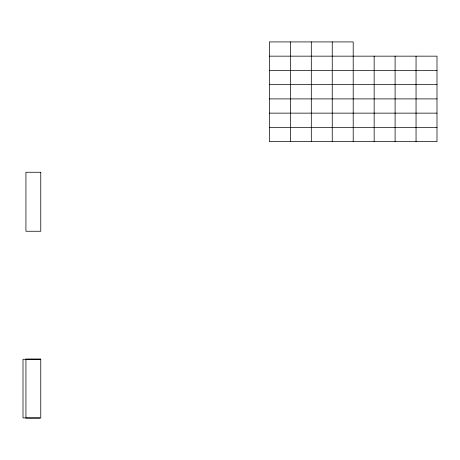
<?xml version="1.0" encoding="UTF-8"?>
<svg xmlns="http://www.w3.org/2000/svg" width="460" height="460" viewBox="0 0 460 460"><rect width="100%" height="100%" fill="white"/><g stroke="black" fill="none" stroke-linecap="round" stroke-linejoin="round"><path stroke-width="0.69" d="M269.405 56.16L437 56.16L437 141.634L269.405 141.634L269.405 41.917L353.205 41.917L353.205 141.634M269.405 70.409L437 70.409M269.405 84.651L437 84.651M269.405 98.9L437 98.9M269.405 113.143L437 113.143M269.405 127.391L437 127.391M39.842 359.26L23 359.26L23 417.916L39.842 417.916M39.842 359.341L40.595 359.341M416.053 56.16L416.053 141.634M395.1 56.16L395.1 141.634M374.152 56.16L374.152 141.634M332.252 41.917L332.252 141.634M311.305 41.917L311.305 141.634M290.358 41.917L290.358 141.634M40.767 172.264L25.932 172.264L25.932 231.259L40.767 231.259L40.767 172.264M40.767 359.093L25.932 359.093L25.932 418.082L40.767 418.082L40.767 359.093"/></g></svg>
